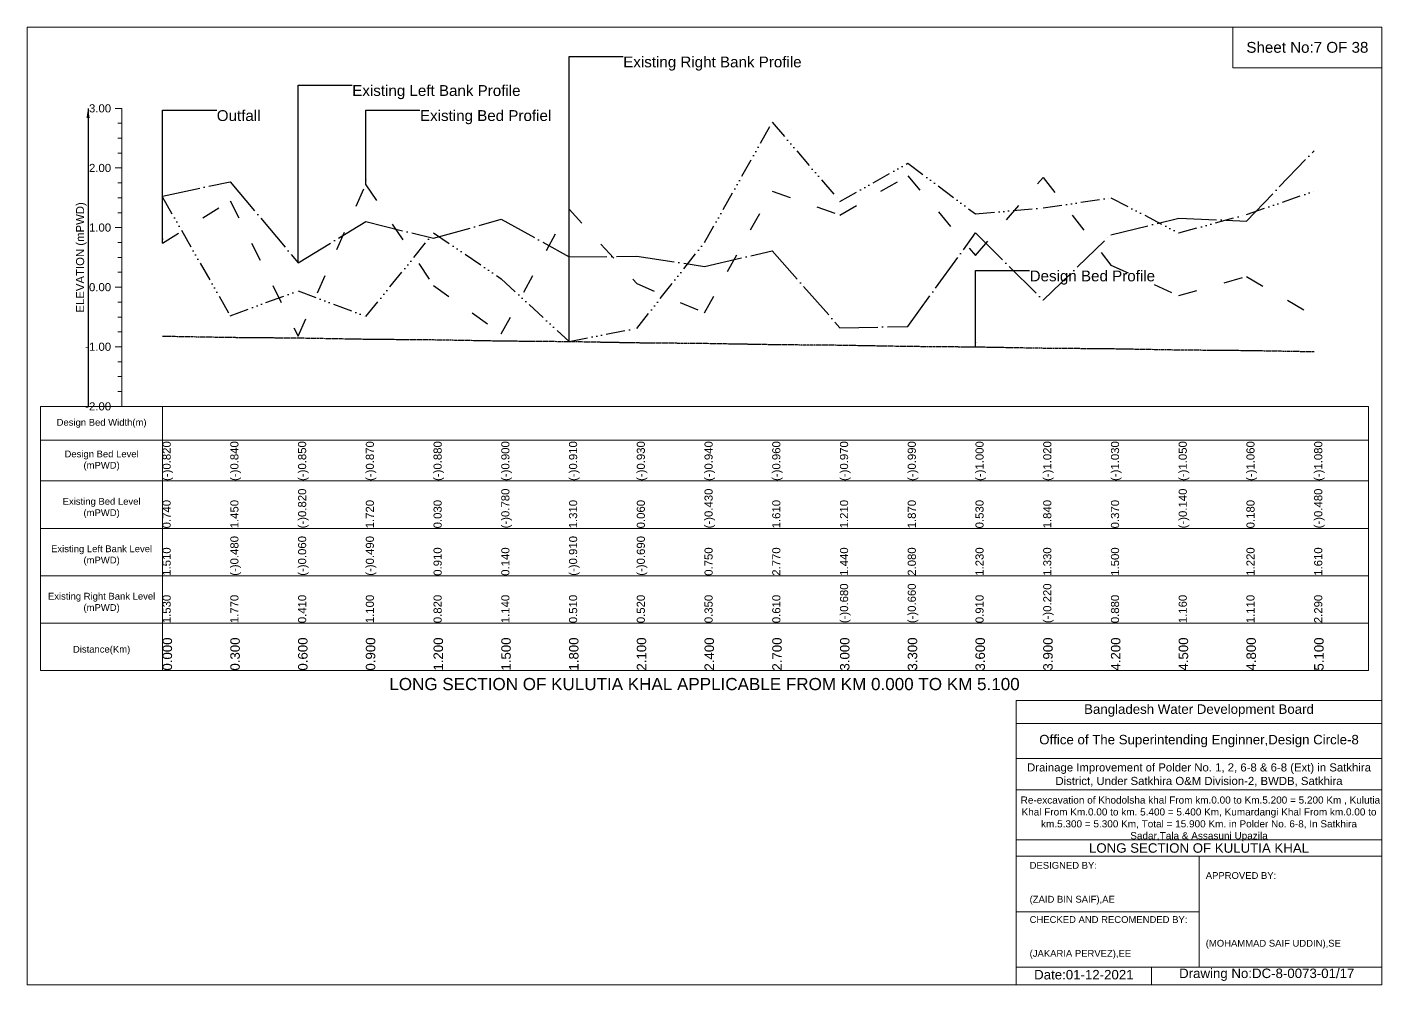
# Model space of a CAD drawing. Header units: inches. Extents: x 93000 to 476000, y -4242 to 0.
# Drawn here: x 160000 to 166000, y -4242 to 0 of the extents above; entities that cross this region are included whole.
import ezdxf

# ---------------------------------------------------------------- set-up
doc = ezdxf.new("R2010")
doc.units = ezdxf.units.IN
doc.header["$LTSCALE"] = 7
doc.header["$MEASUREMENT"] = 0
for name, pattern in [('ACAD_ISO03W100', [30, 12, -18]), ('ACAD_ISO04W100', [30, 24, -3, 0, -3]), ('ACAD_ISO14W100', [24, 12, -3, 0, -3, 0, -3, 0, -3]), ('CENTER', [2, 1.25, -0.25, 0.25, -0.25])]:
    doc.linetypes.add(name, pattern=pattern)
for name, color, linetype, lineweight in [('Cross section Data Border', 7, 'Continuous', 9), ('Design Bed Level Long Section', 7, 'CENTER', 25), ('Existing Bed Level for Long Section', 7, 'ACAD_ISO03W100', 25), ('Existing Left Bank of Long section', 7, 'ACAD_ISO04W100', 25), ('Existing Right Bank of Long Section', 7, 'ACAD_ISO14W100', 25), ('Long Section Border', 7, 'Continuous', 9), ('Long Section Labels', 7, 'Continuous', 9), ('Vscale for Long Section', 7, 'Continuous', 9)]:
    doc.layers.add(name, color=color, linetype=linetype, lineweight=lineweight)
doc.styles.get("Standard").update_dxf_attribs({"font": 'arial.ttf'})
doc.dimstyles.get("Standard").update_dxf_attribs({"dimtxt": 0.18, "dimasz": 0.18, "dimexe": 0.18, "dimexo": 0.0625, "dimgap": 0.09, "dimtad": 0, "dimtih": 1, "dimtoh": 1, "dimdec": 4, "dimzin": 0, "dimdsep": 46, "dimtxsty": 'Standard', "dimcen": 0.09, "dimadec": 0, "dimazin": 0, "dimtfac": 1, "dimtdec": 4, "dimtofl": 0, "dimtmove": 0, "dimatfit": 3, "dimfxl": 1, "dimtolj": 1, "dimtzin": 0, "dimarcsym": 0})

msp = doc.modelspace()

# ---------------------------------------------------------------- linework, layer by layer
at = {"layer": 'Cross section Data Border'}
for points in [[(160000, 0), (166000, 0), (166000, -4242), (160000, -4242)], [(165340, 0), (166000, 0), (166000, -180), (165340, -180)]]:
    msp.add_lwpolyline(points, close=True, dxfattribs=at)
for points in [[(164380, -4242), (164380, -2982), (166000, -2982)], [(164380, -3084), (166000, -3084)], [(164380, -3240), (166000, -3240)], [(164380, -3378), (166000, -3378)], [(164380, -3600), (166000, -3600)], [(164380, -3672), (166000, -3672)], [(165190, -3672), (165190, -4164)], [(164380, -3918), (165190, -3918)], [(164380, -4164), (166000, -4164)], [(164980, -4164), (164980, -4242)]]:
    msp.add_lwpolyline(points, dxfattribs=at)
at = {"layer": 'Design Bed Level Long Section'}
msp.add_lwpolyline([(160600, -1368.5), (160900, -1373.8), (161200, -1376.4), (161500, -1381.7), (161800, -1384.3), (162100, -1389.6), (162400, -1392.2), (162700, -1397.5), (163000, -1400.2), (163300, -1405.4), (163600, -1408.1), (163900, -1413.4), (164200, -1416), (164500, -1421.3), (164800, -1423.9), (165100, -1429.2), (165400, -1431.8), (165700, -1437.1)], dxfattribs=at)
at = {"layer": 'Existing Bed Level for Long Section'}
msp.add_lwpolyline([(160600, -956.6), (160900, -769.2), (161200, -1368.5), (161500, -697.9), (161800, -1144.1), (162100, -1357.9), (162400, -806.2), (162700, -1136.2), (163000, -1265.5), (163300, -727), (163600, -832.6), (163900, -658.3), (164200, -1012.1), (164500, -666.2), (164800, -1054.3), (165100, -1189), (165400, -1104.5), (165700, -1278.7)], dxfattribs=at)
at = {"layer": 'Existing Left Bank of Long section'}
msp.add_lwpolyline([(160600, -748.1), (160900, -684.7), (161200, -1043.8), (161500, -861.6), (161800, -935.5), (162100, -851), (162400, -1017.4), (162700, -1014.7), (163000, -1059.6), (163300, -991), (163600, -1331.5), (163900, -1326.2), (164200, -911.8), (164500, -1210.1), (164800, -919.7), (165100, -845.8), (165400, -859), (165700, -547.4)], dxfattribs=at)
at = {"layer": 'Existing Right Bank of Long Section'}
msp.add_lwpolyline([(160600, -753.4), (160900, -1278.7), (161200, -1167.8), (161500, -1281.4), (161800, -911.8), (162100, -1115), (162400, -1392.2), (162700, -1334.2), (163000, -954), (163300, -420.7), (163600, -771.8), (163900, -602.9), (164200, -827.3), (164500, -800.9), (164800, -756), (165100, -911.8), (165400, -829.9), (165700, -727)], dxfattribs=at)
at = {"layer": 'Long Section Border'}
msp.add_lwpolyline([(160060, -1680), (165940, -1680), (165940, -2850), (160060, -2850)], close=True, dxfattribs=at)
for points in [[(160600, -1680), (160600, -2850)], [(160060, -1830), (165940, -1830)], [(160060, -2010), (165940, -2010)], [(160060, -2220), (165940, -2220)], [(160060, -2430), (165940, -2430)], [(160060, -2640), (165940, -2640)]]:
    msp.add_lwpolyline(points, dxfattribs=at)
at = {"layer": 'Vscale for Long Section'}
for points in [[(160420, -360), (160390, -360)], [(160420, -1680), (160420, -1416), (160420, -1152), (160420, -888), (160420, -624), (160420, -360)], [(160420, -426), (160402, -426)], [(160420, -492), (160402, -492)], [(160420, -558), (160402, -558)], [(160420, -624), (160390, -624)], [(160420, -690), (160402, -690)], [(160420, -756), (160402, -756)], [(160420, -822), (160402, -822)], [(160420, -888), (160390, -888)], [(160420, -954), (160402, -954)], [(160420, -1020), (160402, -1020)], [(160420, -1086), (160402, -1086)], [(160420, -1152), (160390, -1152)], [(160420, -1218), (160402, -1218)], [(160420, -1284), (160402, -1284)], [(160420, -1350), (160402, -1350)], [(160420, -1416), (160390, -1416)], [(160420, -1482), (160402, -1482)], [(160420, -1548), (160402, -1548)], [(160420, -1614), (160402, -1614)], [(160420, -1680), (160390, -1680)]]:
    msp.add_lwpolyline(points, dxfattribs=at)

# ---------------------------------------------------------------- texts
at = {"layer": 'Cross section Data Border', "attachment_point": 5}
for s, insert, char_height in [('Sheet No:7 OF 38', (165670, -90), 48), ('Bangladesh Water Development Board', (165190, -3027), 42), ('Office of The Superintending Enginner,Design Circle-8', (165190, -3162), 42)]:
    msp.add_mtext(s, dxfattribs=dict(at, insert=insert, char_height=char_height))
at = {"layer": 'Cross section Data Border'}
for s, insert, char_height, width, attachment_point in [('Drainage Improvement of Polder No. 1, 2, 6-8 & 6-8 (Ext) in Satkhira District, Under Satkhira O&M Division-2, BWDB, Satkhira', (165190, -3312), 36, 1680, 5), (' Re-excavation of Khodolsha khal From km.0.00 to Km.5.200 = 5.200 Km , Kulutia Khal From Km.0.00 to km. 5.400 = 5.400 Km, Kumardangi Khal From km.0.00 to km.5.300 = 5.300 Km, Total = 15.900 Km. in Polder No. 6-8, In Satkhira Sadar,Tala & Assasuni Upazila', (165190, -3507), 31.6143, 1620, 5), ('LONG SECTION OF KULUTIA KHAL', (165190, -3636), 42, 1680, 5), ('DESIGNED BY:^J^J^J(ZAID BIN SAIF),AE', (164440, -3792), 30, 840, 4), ('APPROVED BY:^J^J^J^J^J^J(MOHAMMAD SAIF UDDIN),SE', (165220, -3912), 30, 840, 4), ('CHECKED AND RECOMENDED BY:^J^J^J(JAKARIA PERVEZ),EE', (164440, -4032), 30, 840, 4), ('Date:01-12-2021', (164680, -4197), 42, 840, 5), ('Drawing No:DC-8-0073-01/17', (165490, -4197), 42, 1320, 5)]:
    msp.add_mtext(s, dxfattribs=dict(at, insert=insert, char_height=char_height, width=width, attachment_point=attachment_point))
at = {"layer": 'Long Section Border', "attachment_point": 5}
for s, insert, char_height in [('Design Bed Width(m)', (160330, -1755), 30), ('Design Bed Level^J(mPWD)', (160330, -1920), 30), ('Existing Bed Level^J(mPWD)', (160330, -2130), 30), ('Existing Left Bank Level^J(mPWD)', (160330, -2340), 30), ('Existing Right Bank Level^J(mPWD)', (160330, -2550), 30), ('Distance(Km)', (160330, -2760), 30), ('LONG SECTION OF KULUTIA KHAL APPLICABLE FROM KM 0.000 TO KM 5.100', (163000, -2910), 54)]:
    msp.add_mtext(s, dxfattribs=dict(at, insert=insert, char_height=char_height))
at = {"layer": 'Long Section Labels', "char_height": 48, "attachment_point": 1}
for s, insert in [('Existing Right Bank Profile', (162640, -130.3)), ('Existing Left Bank Profile', (161440, -257)), ('Outfall', (160840, -367.9)), ('Existing Bed Profiel', (161740, -367.9)), ('Design Bed Profile', (164440, -1078.1))]:
    msp.add_mtext(s, dxfattribs=dict(at, insert=insert))
at = {"layer": 'Vscale for Long Section', "char_height": 36, "attachment_point": 6}
for s, insert in [('3.00', (160372, -360)), ('2.00', (160372, -624)), ('1.00', (160372, -888)), ('0.00', (160372, -1152)), ('-1.00', (160372, -1416)), ('-2.00', (160372, -1680))]:
    msp.add_mtext(s, dxfattribs=dict(at, insert=insert))
at = {"layer": 'Vscale for Long Section', "rotation": 90}
for s, insert, char_height, attachment_point in [('ELEVATION (mPWD)', (160240, -1020), 36, 5), ('(-)0.820', (160600, -2010), 36, 1), ('(-)0.840', (160900, -2010), 36, 1), ('(-)0.850', (161200, -2010), 36, 1), ('(-)0.870', (161500, -2010), 36, 1), ('(-)0.880', (161800, -2010), 36, 1), ('(-)0.900', (162100, -2010), 36, 1), ('(-)0.910', (162400, -2010), 36, 1), ('(-)0.930', (162700, -2010), 36, 1), ('(-)0.940', (163000, -2010), 36, 1), ('(-)0.960', (163300, -2010), 36, 1), ('(-)0.970', (163600, -2010), 36, 1), ('(-)0.990', (163900, -2010), 36, 1), ('(-)1.000', (164200, -2010), 36, 1), ('(-)1.020', (164500, -2010), 36, 1), ('(-)1.030', (164800, -2010), 36, 1), ('(-)1.050', (165100, -2010), 36, 1), ('(-)1.060', (165400, -2010), 36, 1), ('(-)1.080', (165700, -2010), 36, 1), ('0.740', (160600, -2220), 36, 1), ('1.450', (160900, -2220), 36, 1), ('(-)0.820', (161200, -2220), 36, 1), ('1.720', (161500, -2220), 36, 1), ('0.030', (161800, -2220), 36, 1), ('(-)0.780', (162100, -2220), 36, 1), ('1.310', (162400, -2220), 36, 1), ('0.060', (162700, -2220), 36, 1), ('(-)0.430', (163000, -2220), 36, 1), ('1.610', (163300, -2220), 36, 1), ('1.210', (163600, -2220), 36, 1), ('1.870', (163900, -2220), 36, 1), ('0.530', (164200, -2220), 36, 1), ('1.840', (164500, -2220), 36, 1), ('0.370', (164800, -2220), 36, 1), ('(-)0.140', (165100, -2220), 36, 1), ('0.180', (165400, -2220), 36, 1), ('(-)0.480', (165700, -2220), 36, 1), ('(-)0.480', (160900, -2430), 36, 1), ('(-)0.060', (161200, -2430), 36, 1), ('(-)0.490', (161500, -2430), 36, 1), ('(-)0.910', (162400, -2430), 36, 1), ('(-)0.690', (162700, -2430), 36, 1), ('1.510', (160600, -2430), 36, 1), ('0.910', (161800, -2430), 36, 1), ('0.910', (161800, -2430), 36, 1), ('0.140', (162100, -2430), 36, 1), ('0.750', (163000, -2430), 36, 1), ('2.770', (163300, -2430), 36, 1), ('1.440', (163600, -2430), 36, 1), ('2.080', (163900, -2430), 36, 1), ('1.230', (164200, -2430), 36, 1), ('1.330', (164500, -2430), 36, 1), ('1.500', (164800, -2430), 36, 1), ('1.220', (165400, -2430), 36, 1), ('1.610', (165700, -2430), 36, 1), ('1.530', (160600, -2640), 36, 1), ('1.770', (160900, -2640), 36, 1), ('0.410', (161200, -2640), 36, 1), ('1.100', (161500, -2640), 36, 1), ('0.820', (161800, -2640), 36, 1), ('1.140', (162100, -2640), 36, 1), ('0.510', (162400, -2640), 36, 1), ('0.520', (162700, -2640), 36, 1), ('0.350', (163000, -2640), 36, 1), ('0.610', (163300, -2640), 36, 1), ('(-)0.680', (163600, -2640), 36, 1), ('(-)0.660', (163900, -2640), 36, 1), ('0.910', (164200, -2640), 36, 1), ('(-)0.220', (164500, -2640), 36, 1), ('0.880', (164800, -2640), 36, 1), ('1.160', (165100, -2640), 36, 1), ('1.110', (165400, -2640), 36, 1), ('2.290', (165700, -2640), 36, 1), ('0.000', (160600, -2850), 42, 1), ('0.300', (160900, -2850), 42, 1), ('0.600', (161200, -2850), 42, 1), ('0.900', (161500, -2850), 42, 1), ('1.200', (161800, -2850), 42, 1), ('1.500', (162100, -2850), 42, 1), ('1.800', (162400, -2850), 42, 1), ('2.100', (162700, -2850), 42, 1), ('2.400', (163000, -2850), 42, 1), ('2.700', (163300, -2850), 42, 1), ('3.000', (163600, -2850), 42, 1), ('3.300', (163900, -2850), 42, 1), ('3.600', (164200, -2850), 42, 1), ('3.900', (164500, -2850), 42, 1), ('4.200', (164800, -2850), 42, 1), ('4.500', (165100, -2850), 42, 1), ('4.800', (165400, -2850), 42, 1), ('5.100', (165700, -2850), 42, 1)]:
    msp.add_mtext(s, dxfattribs=dict(at, insert=insert, char_height=char_height, attachment_point=attachment_point))

# ---------------------------------------------------------------- leaders
at = {"layer": 'Long Section Labels', "annotation_type": 0, "has_hookline": 1, "hookline_direction": 0}
for points, text_width in [([(162400, -1392.2), (162400, -130.3), (162639.9, -130.3)], 782), ([(161200, -1043.8), (161200, -257), (161439.9, -257)], 737.4), ([(160600, -956.6), (160600, -367.9), (160839.9, -367.9)], 185.8), ([(161500, -697.9), (161500, -367.9), (161739.9, -367.9)], 571.4), ([(164200, -1416), (164200, -1078.1), (164439.9, -1078.1)], 547.4)]:
    msp.add_leader(points, dimstyle='Standard', override={"dimasz": 21.6}, dxfattribs=dict(at, text_width=text_width))
at = {"layer": 'Vscale for Long Section'}
msp.add_leader([(160270, -360), (160270, -1680)], dimstyle='Standard', override={"dimasz": 43.2}, dxfattribs=at)

doc.saveas('drawing.dxf')
